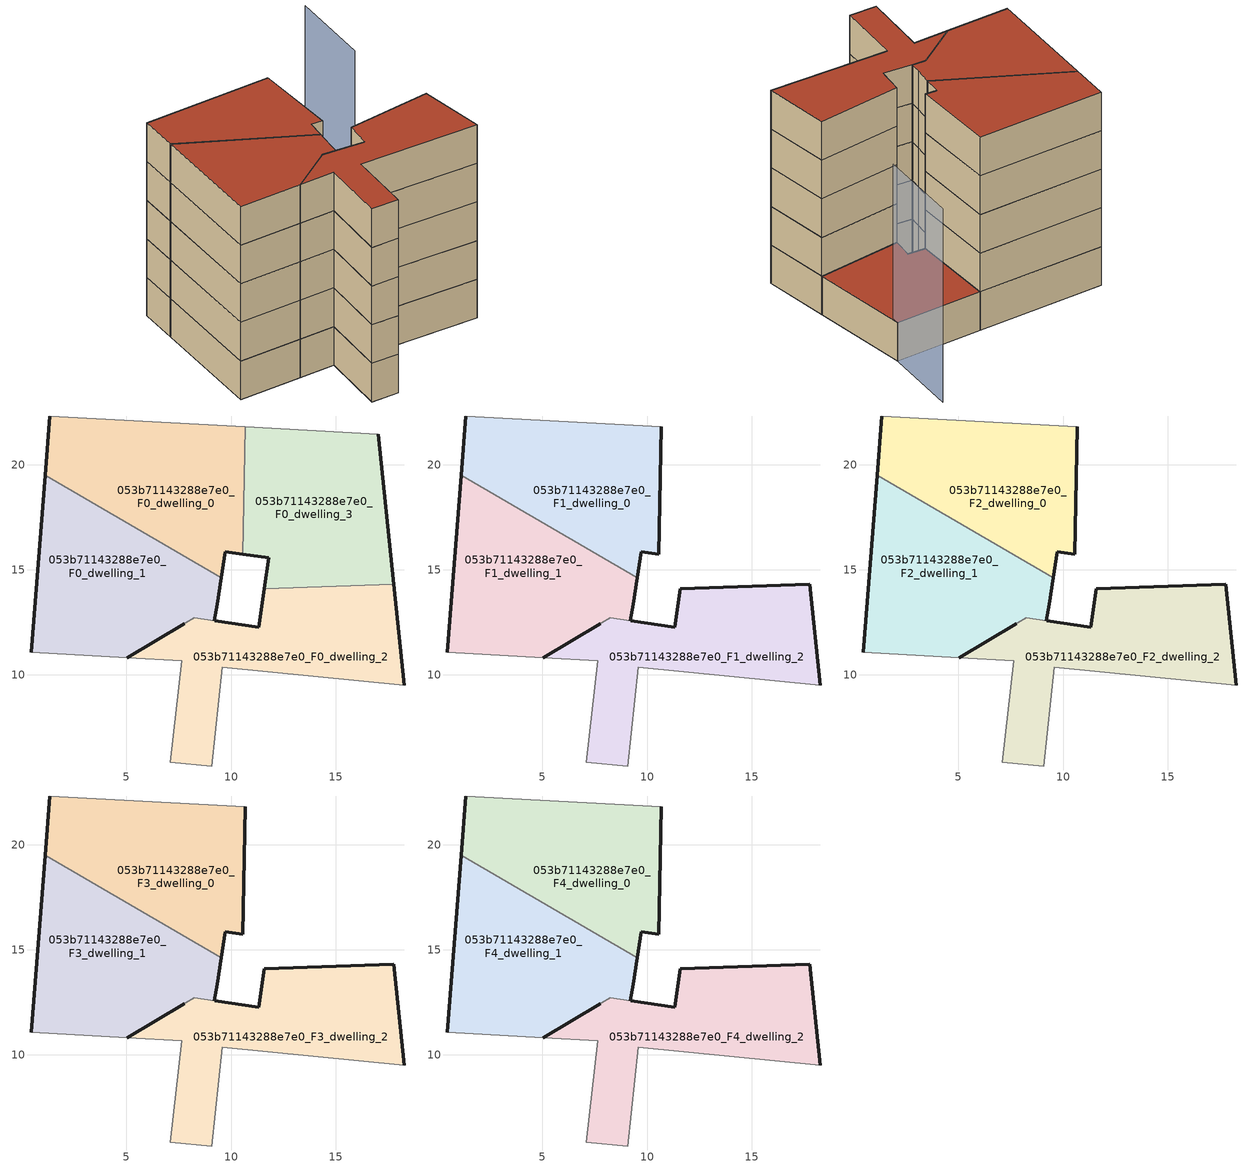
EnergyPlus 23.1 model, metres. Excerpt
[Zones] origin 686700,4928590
053b71143288e7e0_F0_dwelling_0
 floor ground (EU_floor_Construction): 10.55,15.75 10.69,21.82 1.36,22.33 1.14,19.5 9.53,14.63 9.73,15.87 z0
 wall outside (EU_wall_Construction): 10.55,15.75 9.73,15.87 9.53,14.63 / 1.14,19.5 1.36,22.33 z0:3
 wall adiabatic (EU_wall_Construction): 1.36,22.33 10.69,21.82 z0:3
 wall to 053b71143288e7e0_F0_dwelling_3 (EU_wall_Construction): 10.69,21.82 10.55,15.75 z0:3
 wall to 053b71143288e7e0_F0_dwelling_1 (EU_wall_Construction): 9.53,14.63 1.14,19.5 z0:3
053b71143288e7e0_F0_dwelling_1
 floor ground (EU_floor_Construction): 9.21,12.57 9.33,13.36 9.53,14.63 1.14,19.5 0.48,11.08 5.05,10.81 7.78,12.43 7.84,12.47 8.24,12.71 z0
 wall outside (EU_wall_Construction): 7.78,12.43 5.05,10.81 / 0.48,11.08 1.14,19.5 / 9.53,14.63 9.33,13.36 9.21,12.57 z0:3
 wall adiabatic (EU_wall_Construction): 5.05,10.81 0.48,11.08 z0:3
 wall to 053b71143288e7e0_F0_dwelling_2 (EU_wall_Construction): 9.21,12.57 8.24,12.71 7.84,12.47 7.78,12.43 z0:3
053b71143288e7e0_F0_dwelling_2
 floor ground (EU_floor_Construction): 18.25,9.49 17.75,14.32 11.58,14.1 11.31,12.26 9.21,12.57 8.24,12.71 7.84,12.47 7.78,12.43 7.77,12.43 5.05,10.81 7.64,10.66 7.09,5.83 9.08,5.65 9.58,10.35 z0
 wall outside (EU_wall_Construction): 5.05,10.81 7.77,12.43 7.78,12.43 / 9.21,12.57 11.31,12.26 11.58,14.1 / 17.75,14.32 18.25,9.49 z0:3
 wall adiabatic (EU_wall_Construction): 18.25,9.49 9.58,10.35 9.08,5.65 7.09,5.83 7.64,10.66 5.05,10.81 z0:3
 wall to 053b71143288e7e0_F0_dwelling_3 (EU_wall_Construction): 11.58,14.1 17.75,14.32 z0:3
053b71143288e7e0_F0_dwelling_3
 floor ground (EU_floor_Construction): 17.75,14.32 17.02,21.47 10.69,21.82 10.55,15.75 11.8,15.57 11.58,14.1 z0
 wall outside (EU_wall_Construction): 11.58,14.1 11.8,15.57 10.55,15.75 / 17.02,21.47 17.75,14.32 z0:3
 wall adiabatic (EU_wall_Construction): 10.69,21.82 17.02,21.47 z0:3
 roof outside (EU_roof_Construction): 17.02,21.47 17.75,14.32 11.58,14.1 11.8,15.57 10.55,15.75 10.69,21.82 z3
053b71143288e7e0_F1_dwelling_0
 floor to 053b71143288e7e0_F0_dwelling_0 (EU_floor_Construction): 10.55,15.75 10.69,21.82 1.36,22.33 1.14,19.5 9.53,14.63 9.73,15.87 z3
 wall outside (EU_wall_Construction): 10.69,21.82 10.55,15.75 9.73,15.87 9.53,14.63 / 1.14,19.5 1.36,22.33 z3:6
 wall adiabatic (EU_wall_Construction): 1.36,22.33 10.69,21.82 z3:6
 wall to 053b71143288e7e0_F1_dwelling_1 (EU_wall_Construction): 9.53,14.63 1.14,19.5 z3:6
053b71143288e7e0_F1_dwelling_1
 floor to 053b71143288e7e0_F0_dwelling_1 (EU_floor_Construction): 9.21,12.57 9.33,13.36 9.53,14.63 1.14,19.5 0.48,11.08 5.05,10.81 7.78,12.43 7.84,12.47 8.24,12.71 z3
 wall outside (EU_wall_Construction): 7.78,12.43 5.05,10.81 / 0.48,11.08 1.14,19.5 / 9.53,14.63 9.33,13.36 9.21,12.57 z3:6
 wall adiabatic (EU_wall_Construction): 5.05,10.81 0.48,11.08 z3:6
 wall to 053b71143288e7e0_F1_dwelling_2 (EU_wall_Construction): 9.21,12.57 8.24,12.71 7.84,12.47 7.78,12.43 z3:6
053b71143288e7e0_F1_dwelling_2
 floor to 053b71143288e7e0_F0_dwelling_2 (EU_floor_Construction): 18.25,9.49 17.75,14.32 11.58,14.1 11.31,12.26 9.21,12.57 8.24,12.71 7.84,12.47 7.78,12.43 7.77,12.43 5.05,10.81 7.64,10.66 7.09,5.83 9.08,5.65 9.58,10.35 z3
 wall outside (EU_wall_Construction): 5.05,10.81 7.77,12.43 7.78,12.43 / 9.21,12.57 11.31,12.26 11.58,14.1 17.75,14.32 18.25,9.49 z3:6
 wall adiabatic (EU_wall_Construction): 18.25,9.49 9.58,10.35 9.08,5.65 7.09,5.83 7.64,10.66 5.05,10.81 z3:6
053b71143288e7e0_F2_dwelling_0
 floor to 053b71143288e7e0_F1_dwelling_0 (EU_floor_Construction): 10.55,15.75 10.69,21.82 1.36,22.33 1.14,19.5 9.53,14.63 9.73,15.87 z6
 wall outside (EU_wall_Construction): 10.69,21.82 10.55,15.75 9.73,15.87 9.53,14.63 / 1.14,19.5 1.36,22.33 z6:9
 wall adiabatic (EU_wall_Construction): 1.36,22.33 10.69,21.82 z6:9
 wall to 053b71143288e7e0_F2_dwelling_1 (EU_wall_Construction): 9.53,14.63 1.14,19.5 z6:9
053b71143288e7e0_F2_dwelling_1
 floor to 053b71143288e7e0_F1_dwelling_1 (EU_floor_Construction): 9.21,12.57 9.33,13.36 9.53,14.63 1.14,19.5 0.48,11.08 5.05,10.81 7.78,12.43 7.84,12.47 8.24,12.71 z6
 wall outside (EU_wall_Construction): 7.78,12.43 5.05,10.81 / 0.48,11.08 1.14,19.5 / 9.53,14.63 9.33,13.36 9.21,12.57 z6:9
 wall adiabatic (EU_wall_Construction): 5.05,10.81 0.48,11.08 z6:9
 wall to 053b71143288e7e0_F2_dwelling_2 (EU_wall_Construction): 9.21,12.57 8.24,12.71 7.84,12.47 7.78,12.43 z6:9
053b71143288e7e0_F2_dwelling_2
 floor to 053b71143288e7e0_F1_dwelling_2 (EU_floor_Construction): 18.25,9.49 17.75,14.32 11.58,14.1 11.31,12.26 9.21,12.57 8.24,12.71 7.84,12.47 7.78,12.43 7.77,12.43 5.05,10.81 7.64,10.66 7.09,5.83 9.08,5.65 9.58,10.35 z6
 wall outside (EU_wall_Construction): 5.05,10.81 7.77,12.43 7.78,12.43 / 9.21,12.57 11.31,12.26 11.58,14.1 17.75,14.32 18.25,9.49 z6:9
 wall adiabatic (EU_wall_Construction): 18.25,9.49 9.58,10.35 9.08,5.65 7.09,5.83 7.64,10.66 5.05,10.81 z6:9
053b71143288e7e0_F3_dwelling_0
 floor to 053b71143288e7e0_F2_dwelling_0 (EU_floor_Construction): 10.55,15.75 10.69,21.82 1.36,22.33 1.14,19.5 9.53,14.63 9.73,15.87 z9
 wall outside (EU_wall_Construction): 10.69,21.82 10.55,15.75 9.73,15.87 9.53,14.63 / 1.14,19.5 1.36,22.33 z9:12
 wall adiabatic (EU_wall_Construction): 1.36,22.33 10.69,21.82 z9:12
 wall to 053b71143288e7e0_F3_dwelling_1 (EU_wall_Construction): 9.53,14.63 1.14,19.5 z9:12
053b71143288e7e0_F3_dwelling_1
 floor to 053b71143288e7e0_F2_dwelling_1 (EU_floor_Construction): 9.21,12.57 9.33,13.36 9.53,14.63 1.14,19.5 0.48,11.08 5.05,10.81 7.78,12.43 7.84,12.47 8.24,12.71 z9
 wall outside (EU_wall_Construction): 7.78,12.43 5.05,10.81 / 0.48,11.08 1.14,19.5 / 9.53,14.63 9.33,13.36 9.21,12.57 z9:12
 wall adiabatic (EU_wall_Construction): 5.05,10.81 0.48,11.08 z9:12
 wall to 053b71143288e7e0_F3_dwelling_2 (EU_wall_Construction): 9.21,12.57 8.24,12.71 7.84,12.47 7.78,12.43 z9:12
053b71143288e7e0_F3_dwelling_2
 floor to 053b71143288e7e0_F2_dwelling_2 (EU_floor_Construction): 18.25,9.49 17.75,14.32 11.58,14.1 11.31,12.26 9.21,12.57 8.24,12.71 7.84,12.47 7.78,12.43 7.77,12.43 5.05,10.81 7.64,10.66 7.09,5.83 9.08,5.65 9.58,10.35 z9
 wall outside (EU_wall_Construction): 5.05,10.81 7.77,12.43 7.78,12.43 / 9.21,12.57 11.31,12.26 11.58,14.1 17.75,14.32 18.25,9.49 z9:12
 wall adiabatic (EU_wall_Construction): 18.25,9.49 9.58,10.35 9.08,5.65 7.09,5.83 7.64,10.66 5.05,10.81 z9:12
053b71143288e7e0_F4_dwelling_0
 floor to 053b71143288e7e0_F3_dwelling_0 (EU_floor_Construction): 10.55,15.75 10.69,21.82 1.36,22.33 1.14,19.5 9.53,14.63 9.73,15.87 z12
 wall outside (EU_wall_Construction): 10.69,21.82 10.55,15.75 9.73,15.87 9.53,14.63 / 1.14,19.5 1.36,22.33 z12:15
 wall adiabatic (EU_wall_Construction): 1.36,22.33 10.69,21.82 z12:15
 wall to 053b71143288e7e0_F4_dwelling_1 (EU_wall_Construction): 9.53,14.63 1.14,19.5 z12:15
 roof outside (EU_roof_Construction): 10.69,21.82 10.55,15.75 9.73,15.87 9.53,14.63 1.14,19.5 1.36,22.33 z15
053b71143288e7e0_F4_dwelling_1
 floor to 053b71143288e7e0_F3_dwelling_1 (EU_floor_Construction): 9.21,12.57 9.33,13.36 9.53,14.63 1.14,19.5 0.48,11.08 5.05,10.81 7.78,12.43 7.84,12.47 8.24,12.71 z12
 wall outside (EU_wall_Construction): 7.78,12.43 5.05,10.81 / 0.48,11.08 1.14,19.5 / 9.53,14.63 9.33,13.36 9.21,12.57 z12:15
 wall adiabatic (EU_wall_Construction): 5.05,10.81 0.48,11.08 z12:15
 wall to 053b71143288e7e0_F4_dwelling_2 (EU_wall_Construction): 9.21,12.57 8.24,12.71 7.84,12.47 7.78,12.43 z12:15
 roof outside (EU_roof_Construction): 9.53,14.63 9.33,13.36 9.21,12.57 8.24,12.71 7.84,12.47 7.78,12.43 5.05,10.81 0.48,11.08 1.14,19.5 z15
053b71143288e7e0_F4_dwelling_2
 floor to 053b71143288e7e0_F3_dwelling_2 (EU_floor_Construction): 18.25,9.49 17.75,14.32 11.58,14.1 11.31,12.26 9.21,12.57 8.24,12.71 7.84,12.47 7.78,12.43 7.77,12.43 5.05,10.81 7.64,10.66 7.09,5.83 9.08,5.65 9.58,10.35 z12
 wall outside (EU_wall_Construction): 5.05,10.81 7.77,12.43 7.78,12.43 / 9.21,12.57 11.31,12.26 11.58,14.1 17.75,14.32 18.25,9.49 z12:15
 wall adiabatic (EU_wall_Construction): 18.25,9.49 9.58,10.35 9.08,5.65 7.09,5.83 7.64,10.66 5.05,10.81 z12:15
 roof outside (EU_roof_Construction): 17.75,14.32 18.25,9.49 9.58,10.35 9.08,5.65 7.09,5.83 7.64,10.66 5.05,10.81 7.77,12.43 7.78,12.43 7.84,12.47 8.24,12.71 9.21,12.57 11.31,12.26 11.58,14.1 z15
shading: 17.47,26.94 16.98,20.94 z0:15
[Building]
EU S2 Campaign: North Axis=0; Terrain=City; Solar Distribution=FullExterior
[Site:Location]
Bologna: Latitude=44.5; Longitude=11.25; Time Zone=1; Elevation=37
[SizingPeriod:WeatherFileDays]
AnnualSizingPeriod: Begin Month=1; Begin Day of Month=1; End Month=12; End Day of Month=31; Day of Week for Start Day=Monday; Use Weather File Daylight Saving Period=No; Use Weather File Rain and Snow Indicators=No
[MATERIAL]
EU_InternalMass_Material: Roughness=MediumRough; Thickness=0.1; Conductivity=1; Density=1800; Specific Heat=900; Thermal Absorptance=0.9; Solar Absorptance=0.7; Visible Absorptance=0.7
[MATERIAL:NOMASS] Roughness=MediumRough; Thermal Absorptance=0.9; Solar Absorptance=0.7; Visible Absorptance=0.7
Name | Thermal Resistance
EU_wall_NoMass | 0.905828
EU_roof_NoMass | 0.37593
EU_floor_NoMass | 0.67114
[CONSTRUCTION]
EU_wall_Construction: EU_wall_NoMass
EU_roof_Construction: EU_roof_NoMass
EU_floor_Construction: EU_floor_NoMass
EU_InternalMass_Construction: EU_InternalMass_Material
[ZONE] Type=1; Multiplier=1; Ceiling Height=autocalculate; Floor Area=autocalculate; Part of Total Floor Area=Yes
Name | Volume
053b71143288e7e0_F0_dwelling_0; 053b71143288e7e0_F1_dwelling_0; 053b71143288e7e0_F2_dwelling_0; 053b71143288e7e0_F3_dwelling_0; 053b71143288e7e0_F4_dwelling_0 | 146.301
053b71143288e7e0_F0_dwelling_1 | 147.475
053b71143288e7e0_F1_dwelling_1; 053b71143288e7e0_F2_dwelling_1; 053b71143288e7e0_F3_dwelling_1; 053b71143288e7e0_F4_dwelling_1 | 147.477
053b71143288e7e0_F0_dwelling_2 | 145.113
053b71143288e7e0_F1_dwelling_2; 053b71143288e7e0_F2_dwelling_2; 053b71143288e7e0_F3_dwelling_2; 053b71143288e7e0_F4_dwelling_2 | 145.114
053b71143288e7e0_F0_dwelling_3 | 146.318
[INTERNALMASS] Construction=EU_InternalMass_Construction
Name | Zone or ZoneList | Surface Area
053b71143288e7e0_F0_dwelling_0_EU_InternalMass | 053b71143288e7e0_F0_dwelling_0 | 48.7665
053b71143288e7e0_F0_dwelling_1_EU_InternalMass | 053b71143288e7e0_F0_dwelling_1 | 49.1587
053b71143288e7e0_F0_dwelling_2_EU_InternalMass | 053b71143288e7e0_F0_dwelling_2 | 48.3715
053b71143288e7e0_F0_dwelling_3_EU_InternalMass | 053b71143288e7e0_F0_dwelling_3 | 48.7725
053b71143288e7e0_F1_dwelling_0_EU_InternalMass | 053b71143288e7e0_F1_dwelling_0 | 65.0223
053b71143288e7e0_F1_dwelling_1_EU_InternalMass | 053b71143288e7e0_F1_dwelling_1 | 65.0253
053b71143288e7e0_F1_dwelling_2_EU_InternalMass | 053b71143288e7e0_F1_dwelling_2 | 65.0297
053b71143288e7e0_F2_dwelling_0_EU_InternalMass | 053b71143288e7e0_F2_dwelling_0 | 65.0223
053b71143288e7e0_F2_dwelling_1_EU_InternalMass | 053b71143288e7e0_F2_dwelling_1 | 65.0253
053b71143288e7e0_F2_dwelling_2_EU_InternalMass | 053b71143288e7e0_F2_dwelling_2 | 65.0297
053b71143288e7e0_F3_dwelling_0_EU_InternalMass | 053b71143288e7e0_F3_dwelling_0 | 65.0223
053b71143288e7e0_F3_dwelling_1_EU_InternalMass | 053b71143288e7e0_F3_dwelling_1 | 65.0253
053b71143288e7e0_F3_dwelling_2_EU_InternalMass | 053b71143288e7e0_F3_dwelling_2 | 65.0297
053b71143288e7e0_F4_dwelling_0_EU_InternalMass | 053b71143288e7e0_F4_dwelling_0 | 65.0223
053b71143288e7e0_F4_dwelling_1_EU_InternalMass | 053b71143288e7e0_F4_dwelling_1 | 65.0253
053b71143288e7e0_F4_dwelling_2_EU_InternalMass | 053b71143288e7e0_F4_dwelling_2 | 65.0297
[OTHEREQUIPMENT] Fuel Type=Electricity; Design Level Calculation Method=Watts/Area; Power per Zone Floor Area=1; Fraction Latent=0; Fraction Radiant=0; Fraction Lost=0; Carbon Dioxide Generation Rate=0; EndUse Subcategory=EU_Step8_InternalGains
Name | Zone or ZoneList or Space or SpaceList | Schedule
EU_Step8_InternalGain_053b71143288e7e0_F0_dwelling_0_f000 | 053b71143288e7e0_F0_dwelling_0 | EU_Step8_GainSchedule_053b71143288e7e0_F0_dwelling_0_f000
EU_Step8_InternalGain_053b71143288e7e0_F0_dwelling_1_f000 | 053b71143288e7e0_F0_dwelling_1 | EU_Step8_GainSchedule_053b71143288e7e0_F0_dwelling_1_f000
EU_Step8_InternalGain_053b71143288e7e0_F0_dwelling_2_f000 | 053b71143288e7e0_F0_dwelling_2 | EU_Step8_GainSchedule_053b71143288e7e0_F0_dwelling_2_f000
EU_Step8_InternalGain_053b71143288e7e0_F0_dwelling_3_f000 | 053b71143288e7e0_F0_dwelling_3 | EU_Step8_GainSchedule_053b71143288e7e0_F0_dwelling_3_f000
EU_Step8_InternalGain_053b71143288e7e0_F1_dwelling_0_f000 | 053b71143288e7e0_F1_dwelling_0 | EU_Step8_GainSchedule_053b71143288e7e0_F1_dwelling_0_f000
EU_Step8_InternalGain_053b71143288e7e0_F1_dwelling_1_f000 | 053b71143288e7e0_F1_dwelling_1 | EU_Step8_GainSchedule_053b71143288e7e0_F1_dwelling_1_f000
EU_Step8_InternalGain_053b71143288e7e0_F1_dwelling_2_f000 | 053b71143288e7e0_F1_dwelling_2 | EU_Step8_GainSchedule_053b71143288e7e0_F1_dwelling_2_f000
EU_Step8_InternalGain_053b71143288e7e0_F2_dwelling_0_f000 | 053b71143288e7e0_F2_dwelling_0 | EU_Step8_GainSchedule_053b71143288e7e0_F2_dwelling_0_f000
EU_Step8_InternalGain_053b71143288e7e0_F2_dwelling_1_f000 | 053b71143288e7e0_F2_dwelling_1 | EU_Step8_GainSchedule_053b71143288e7e0_F2_dwelling_1_f000
EU_Step8_InternalGain_053b71143288e7e0_F2_dwelling_2_f000 | 053b71143288e7e0_F2_dwelling_2 | EU_Step8_GainSchedule_053b71143288e7e0_F2_dwelling_2_f000
EU_Step8_InternalGain_053b71143288e7e0_F3_dwelling_0_f000 | 053b71143288e7e0_F3_dwelling_0 | EU_Step8_GainSchedule_053b71143288e7e0_F3_dwelling_0_f000
EU_Step8_InternalGain_053b71143288e7e0_F3_dwelling_1_f000 | 053b71143288e7e0_F3_dwelling_1 | EU_Step8_GainSchedule_053b71143288e7e0_F3_dwelling_1_f000
EU_Step8_InternalGain_053b71143288e7e0_F3_dwelling_2_f000 | 053b71143288e7e0_F3_dwelling_2 | EU_Step8_GainSchedule_053b71143288e7e0_F3_dwelling_2_f000
EU_Step8_InternalGain_053b71143288e7e0_F4_dwelling_0_f000 | 053b71143288e7e0_F4_dwelling_0 | EU_Step8_GainSchedule_053b71143288e7e0_F4_dwelling_0_f000
EU_Step8_InternalGain_053b71143288e7e0_F4_dwelling_1_f000 | 053b71143288e7e0_F4_dwelling_1 | EU_Step8_GainSchedule_053b71143288e7e0_F4_dwelling_1_f000
EU_Step8_InternalGain_053b71143288e7e0_F4_dwelling_2_f000 | 053b71143288e7e0_F4_dwelling_2 | EU_Step8_GainSchedule_053b71143288e7e0_F4_dwelling_2_f000
[ZONEVENTILATION:DESIGNFLOWRATE] Schedule=EU_AlwaysOn; Design Flow Rate Calculation Method=AirChanges/Hour; Air Changes per Hour=0.73129; Ventilation Type=Natural; Fan Pressure Rise=0; Fan Total Efficiency=1; Constant Term Coefficient=1; Temperature Term Coefficient=0; Velocity Term Coefficient=0; Velocity Squared Term Coefficient=0; Minimum Indoor Temperature=-100; Maximum Indoor Temperature=100; Delta Temperature=-100; Minimum Outdoor Temperature=-100; Maximum Outdoor Temperature=100; Maximum Wind Speed=40
Name | Zone or ZoneList or Space or SpaceList
EU_ConstantAir_053b71143288e7e0_F0_dwelling_0 | 053b71143288e7e0_F0_dwelling_0
EU_ConstantAir_053b71143288e7e0_F0_dwelling_1 | 053b71143288e7e0_F0_dwelling_1
EU_ConstantAir_053b71143288e7e0_F0_dwelling_2 | 053b71143288e7e0_F0_dwelling_2
EU_ConstantAir_053b71143288e7e0_F0_dwelling_3 | 053b71143288e7e0_F0_dwelling_3
EU_ConstantAir_053b71143288e7e0_F1_dwelling_0 | 053b71143288e7e0_F1_dwelling_0
EU_ConstantAir_053b71143288e7e0_F1_dwelling_1 | 053b71143288e7e0_F1_dwelling_1
EU_ConstantAir_053b71143288e7e0_F1_dwelling_2 | 053b71143288e7e0_F1_dwelling_2
EU_ConstantAir_053b71143288e7e0_F2_dwelling_0 | 053b71143288e7e0_F2_dwelling_0
EU_ConstantAir_053b71143288e7e0_F2_dwelling_1 | 053b71143288e7e0_F2_dwelling_1
EU_ConstantAir_053b71143288e7e0_F2_dwelling_2 | 053b71143288e7e0_F2_dwelling_2
EU_ConstantAir_053b71143288e7e0_F3_dwelling_0 | 053b71143288e7e0_F3_dwelling_0
EU_ConstantAir_053b71143288e7e0_F3_dwelling_1 | 053b71143288e7e0_F3_dwelling_1
EU_ConstantAir_053b71143288e7e0_F3_dwelling_2 | 053b71143288e7e0_F3_dwelling_2
EU_ConstantAir_053b71143288e7e0_F4_dwelling_0 | 053b71143288e7e0_F4_dwelling_0
EU_ConstantAir_053b71143288e7e0_F4_dwelling_1 | 053b71143288e7e0_F4_dwelling_1
EU_ConstantAir_053b71143288e7e0_F4_dwelling_2 | 053b71143288e7e0_F4_dwelling_2
[HVACTEMPLATE:THERMOSTAT] Constant Heating Setpoint=20; Constant Cooling Setpoint=50
EU_HeatOnly_053b71143288e7e0_F0_dwelling_0; EU_HeatOnly_053b71143288e7e0_F0_dwelling_1; EU_HeatOnly_053b71143288e7e0_F0_dwelling_2; EU_HeatOnly_053b71143288e7e0_F0_dwelling_3; EU_HeatOnly_053b71143288e7e0_F1_dwelling_0; EU_HeatOnly_053b71143288e7e0_F1_dwelling_1; EU_HeatOnly_053b71143288e7e0_F1_dwelling_2; EU_HeatOnly_053b71143288e7e0_F2_dwelling_0; EU_HeatOnly_053b71143288e7e0_F2_dwelling_1; EU_HeatOnly_053b71143288e7e0_F2_dwelling_2; EU_HeatOnly_053b71143288e7e0_F3_dwelling_0; EU_HeatOnly_053b71143288e7e0_F3_dwelling_1; EU_HeatOnly_053b71143288e7e0_F3_dwelling_2; EU_HeatOnly_053b71143288e7e0_F4_dwelling_0; EU_HeatOnly_053b71143288e7e0_F4_dwelling_1; EU_HeatOnly_053b71143288e7e0_F4_dwelling_2
[HVACTEMPLATE:ZONE:IDEALLOADSAIRSYSTEM] System Availability Schedule=EU_AlwaysOn; Maximum Heating Supply Air Temperature=50; Minimum Cooling Supply Air Temperature=13; Maximum Heating Supply Air Humidity Ratio=0.0156; Minimum Cooling Supply Air Humidity Ratio=0.0077; Heating Limit=NoLimit; Cooling Limit=NoLimit; Heating Availability Schedule=EU_AlwaysOn; Cooling Availability Schedule=EU_CoolingOff; Dehumidification Control Type=ConstantSensibleHeatRatio; Cooling Sensible Heat Ratio=0.7; Dehumidification Setpoint=60; Humidification Control Type=None; Humidification Setpoint=30; Outdoor Air Method=None; Outdoor Air Flow Rate per Person=0.00944; Outdoor Air Flow Rate per Zone Floor Area=0; Outdoor Air Flow Rate per Zone=0; Demand Controlled Ventilation Type=None; Outdoor Air Economizer Type=NoEconomizer; Heat Recovery Type=None; Sensible Heat Recovery Effectiveness=0.7; Latent Heat Recovery Effectiveness=0.65
Name | Template Thermostat
053b71143288e7e0_F0_dwelling_0 | EU_HeatOnly_053b71143288e7e0_F0_dwelling_0
053b71143288e7e0_F0_dwelling_1 | EU_HeatOnly_053b71143288e7e0_F0_dwelling_1
053b71143288e7e0_F0_dwelling_2 | EU_HeatOnly_053b71143288e7e0_F0_dwelling_2
053b71143288e7e0_F0_dwelling_3 | EU_HeatOnly_053b71143288e7e0_F0_dwelling_3
053b71143288e7e0_F1_dwelling_0 | EU_HeatOnly_053b71143288e7e0_F1_dwelling_0
053b71143288e7e0_F1_dwelling_1 | EU_HeatOnly_053b71143288e7e0_F1_dwelling_1
053b71143288e7e0_F1_dwelling_2 | EU_HeatOnly_053b71143288e7e0_F1_dwelling_2
053b71143288e7e0_F2_dwelling_0 | EU_HeatOnly_053b71143288e7e0_F2_dwelling_0
053b71143288e7e0_F2_dwelling_1 | EU_HeatOnly_053b71143288e7e0_F2_dwelling_1
053b71143288e7e0_F2_dwelling_2 | EU_HeatOnly_053b71143288e7e0_F2_dwelling_2
053b71143288e7e0_F3_dwelling_0 | EU_HeatOnly_053b71143288e7e0_F3_dwelling_0
053b71143288e7e0_F3_dwelling_1 | EU_HeatOnly_053b71143288e7e0_F3_dwelling_1
053b71143288e7e0_F3_dwelling_2 | EU_HeatOnly_053b71143288e7e0_F3_dwelling_2
053b71143288e7e0_F4_dwelling_0 | EU_HeatOnly_053b71143288e7e0_F4_dwelling_0
053b71143288e7e0_F4_dwelling_1 | EU_HeatOnly_053b71143288e7e0_F4_dwelling_1
053b71143288e7e0_F4_dwelling_2 | EU_HeatOnly_053b71143288e7e0_F4_dwelling_2
[SIZING:ZONE] Zone Cooling Design Supply Air Temperature Input Method=SupplyAirTemperature; Zone Cooling Design Supply Air Temperature=13; Zone Heating Design Supply Air Temperature Input Method=SupplyAirTemperature; Zone Heating Design Supply Air Temperature=50; Zone Cooling Design Supply Air Humidity Ratio=0.008; Zone Heating Design Supply Air Humidity Ratio=0.008; Cooling Design Air Flow Method=DesignDay; Cooling Design Air Flow Rate=0; Cooling Minimum Air Flow per Zone Floor Area=0.000762; Cooling Minimum Air Flow=0; Cooling Minimum Air Flow Fraction=0.2; Heating Design Air Flow Method=DesignDay; Heating Design Air Flow Rate=0; Heating Maximum Air Flow per Zone Floor Area=0.002032; Heating Maximum Air Flow=0.141576; Heating Maximum Air Flow Fraction=0.3; Account for Dedicated Outdoor Air System=No; Dedicated Outdoor Air System Control Strategy=NeutralSupplyAir; Dedicated Outdoor Air Low Setpoint Temperature for Design=autosize; Dedicated Outdoor Air High Setpoint Temperature for Design=autosize; Zone Load Sizing Method=Sensible Load Only No Latent Load; Zone Latent Cooling Design Supply Air Humidity Ratio Input Method=HumidityRatioDifference; Zone Cooling Design Supply Air Humidity Ratio Difference=0.005; Zone Latent Heating Design Supply Air Humidity Ratio Input Method=HumidityRatioDifference; Zone Humidification Design Supply Air Humidity Ratio Difference=0.005
053b71143288e7e0_F0_dwelling_0; 053b71143288e7e0_F0_dwelling_1; 053b71143288e7e0_F0_dwelling_2; 053b71143288e7e0_F0_dwelling_3; 053b71143288e7e0_F1_dwelling_0; 053b71143288e7e0_F1_dwelling_1; 053b71143288e7e0_F1_dwelling_2; 053b71143288e7e0_F2_dwelling_0; 053b71143288e7e0_F2_dwelling_1; 053b71143288e7e0_F2_dwelling_2; 053b71143288e7e0_F3_dwelling_0; 053b71143288e7e0_F3_dwelling_1; 053b71143288e7e0_F3_dwelling_2; 053b71143288e7e0_F4_dwelling_0; 053b71143288e7e0_F4_dwelling_1; 053b71143288e7e0_F4_dwelling_2
[SCHEDULE:CONSTANT]
Name | Hourly Value
EU_AlwaysOn | 1
EU_CoolingOff | 0
[SCHEDULE:FILE] Column Number=1; Rows to Skip at Top=0; Number of Hours of Data=8760; Column Separator=Comma; Interpolate to Timestep=No; Minutes per Item=60; Adjust Schedule for Daylight Savings=Yes
Name | File
EU_Step8_GainSchedule_053b71143288e7e0_F0_dwelling_0_f000 | ../../schedules/053b71143288e7e0/053b71143288e7e0_F0_dwelling_0_f000_gain.csv
EU_Step8_GainSchedule_053b71143288e7e0_F0_dwelling_1_f000 | ../../schedules/053b71143288e7e0/053b71143288e7e0_F0_dwelling_1_f000_gain.csv
EU_Step8_GainSchedule_053b71143288e7e0_F0_dwelling_2_f000 | ../../schedules/053b71143288e7e0/053b71143288e7e0_F0_dwelling_2_f000_gain.csv
EU_Step8_GainSchedule_053b71143288e7e0_F0_dwelling_3_f000 | ../../schedules/053b71143288e7e0/053b71143288e7e0_F0_dwelling_3_f000_gain.csv
EU_Step8_GainSchedule_053b71143288e7e0_F1_dwelling_0_f000 | ../../schedules/053b71143288e7e0/053b71143288e7e0_F1_dwelling_0_f000_gain.csv
EU_Step8_GainSchedule_053b71143288e7e0_F1_dwelling_1_f000 | ../../schedules/053b71143288e7e0/053b71143288e7e0_F1_dwelling_1_f000_gain.csv
EU_Step8_GainSchedule_053b71143288e7e0_F1_dwelling_2_f000 | ../../schedules/053b71143288e7e0/053b71143288e7e0_F1_dwelling_2_f000_gain.csv
EU_Step8_GainSchedule_053b71143288e7e0_F2_dwelling_0_f000 | ../../schedules/053b71143288e7e0/053b71143288e7e0_F2_dwelling_0_f000_gain.csv
EU_Step8_GainSchedule_053b71143288e7e0_F2_dwelling_1_f000 | ../../schedules/053b71143288e7e0/053b71143288e7e0_F2_dwelling_1_f000_gain.csv
EU_Step8_GainSchedule_053b71143288e7e0_F2_dwelling_2_f000 | ../../schedules/053b71143288e7e0/053b71143288e7e0_F2_dwelling_2_f000_gain.csv
EU_Step8_GainSchedule_053b71143288e7e0_F3_dwelling_0_f000 | ../../schedules/053b71143288e7e0/053b71143288e7e0_F3_dwelling_0_f000_gain.csv
EU_Step8_GainSchedule_053b71143288e7e0_F3_dwelling_1_f000 | ../../schedules/053b71143288e7e0/053b71143288e7e0_F3_dwelling_1_f000_gain.csv
EU_Step8_GainSchedule_053b71143288e7e0_F3_dwelling_2_f000 | ../../schedules/053b71143288e7e0/053b71143288e7e0_F3_dwelling_2_f000_gain.csv
EU_Step8_GainSchedule_053b71143288e7e0_F4_dwelling_0_f000 | ../../schedules/053b71143288e7e0/053b71143288e7e0_F4_dwelling_0_f000_gain.csv
EU_Step8_GainSchedule_053b71143288e7e0_F4_dwelling_1_f000 | ../../schedules/053b71143288e7e0/053b71143288e7e0_F4_dwelling_1_f000_gain.csv
EU_Step8_GainSchedule_053b71143288e7e0_F4_dwelling_2_f000 | ../../schedules/053b71143288e7e0/053b71143288e7e0_F4_dwelling_2_f000_gain.csv
